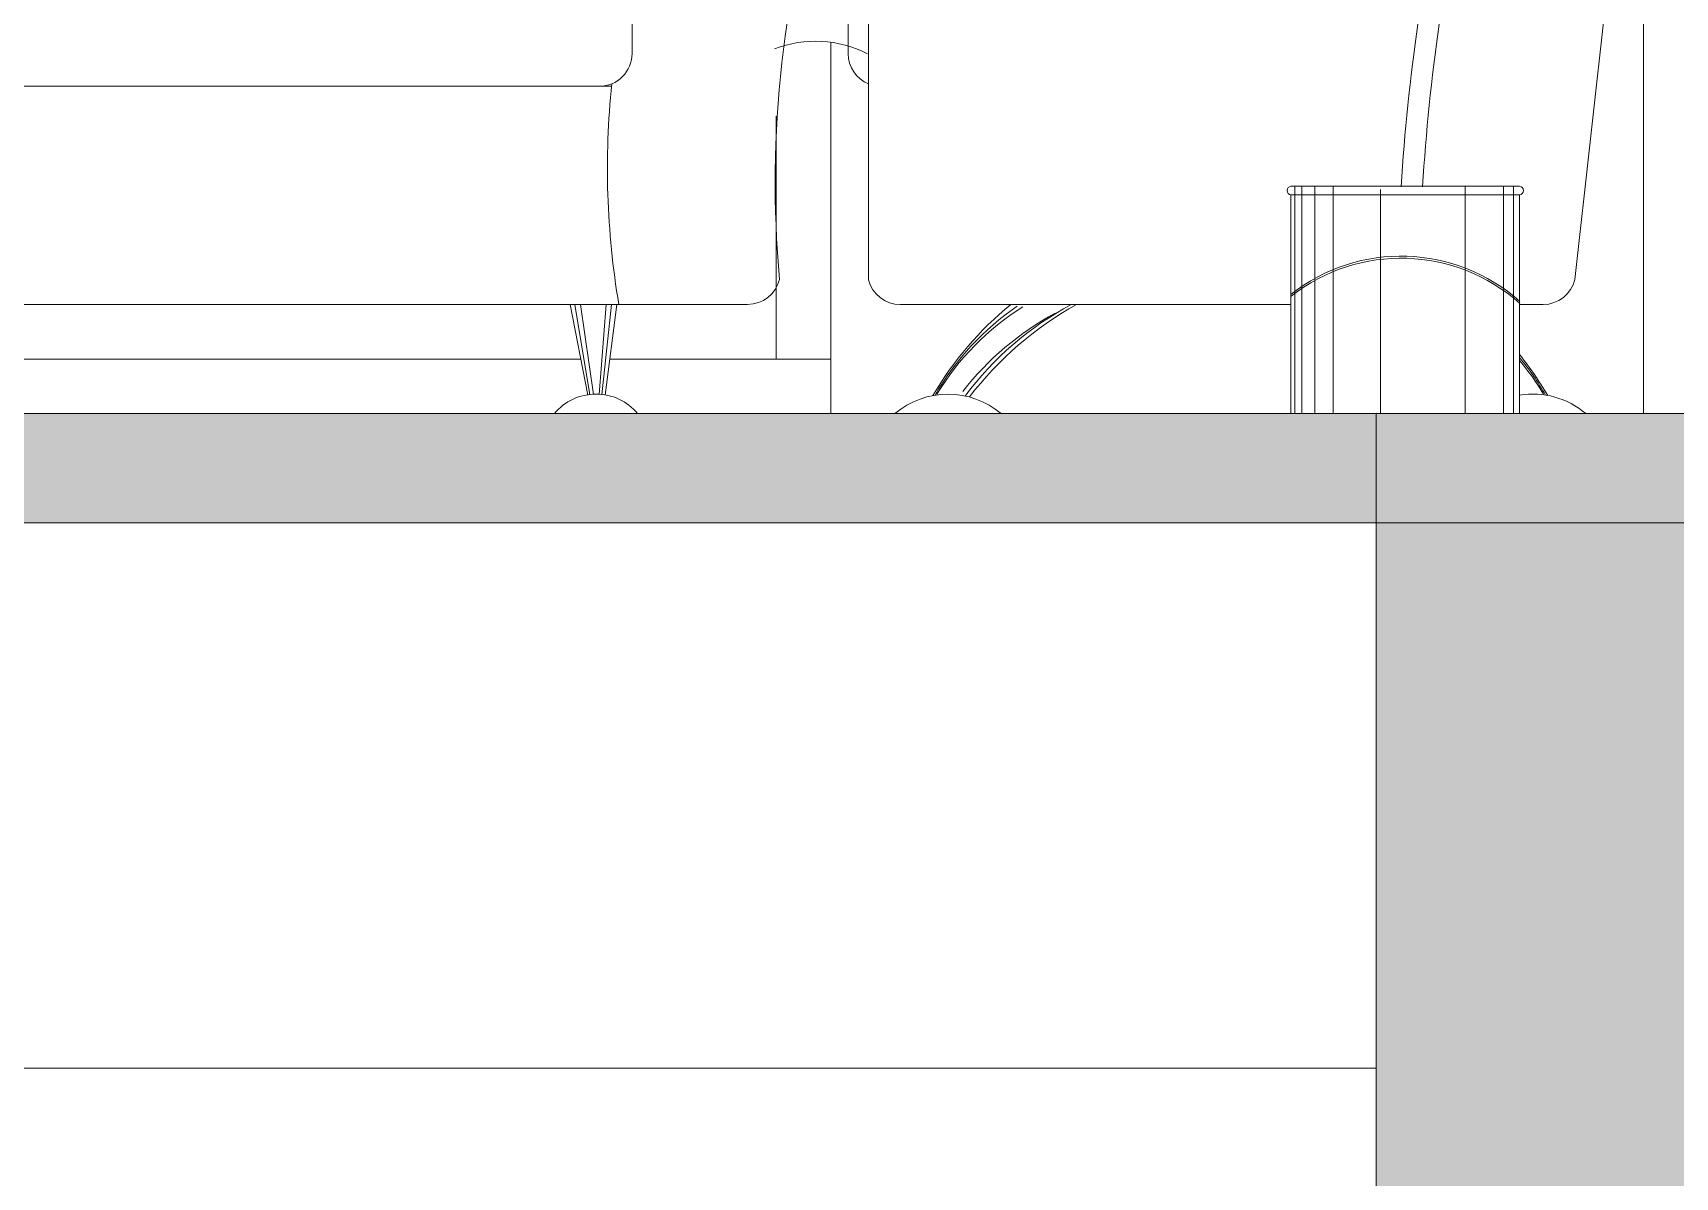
# Model space of a CAD drawing. Header units: millimetres. Extents: x -51 to 151, y -74 to 104.
# Drawn here: x 93.035 to 94.54, y -58.547 to -57.498 of the extents above; entities that cross this region are included whole.
import ezdxf

# ---------------------------------------------------------------- set-up
doc = ezdxf.new("R2010")
doc.units = ezdxf.units.MM
doc.header["$LTSCALE"] = 15
doc.layers.add('JJ2', color=3, linetype='Continuous')
doc.layers.add('PH', color=8, linetype='Continuous')

# ---------------------------------------------------------------- blocks, each defined once
blk = doc.blocks.new('dfgh')
at = {"layer": 'PH', "lineweight": 0}
blk.add_arc((716436.2, -40202.1), 104.2, 68.8491, 117.2176, dxfattribs=at)
blk = doc.blocks.new('errt')
at = {"color": 252, "linetype": 'Continuous', "lineweight": 0}
for p, q in [((716472.3, -40066.7), (716472.3, -40289.4)), ((716422.3, -40289.4), (716624.9, -40289.4)), ((716651.5, -40289.4), (717901.9, -40289.4)), ((719022.3, -40339.4), (716422.3, -40339.4))]:
    blk.add_line(p, q, dxfattribs=at)
blk.add_lwpolyline([(716422.3, -39998.8), (716422.3, -40339.4), (719022.3, -40339.4), (719022.3, -39998.8)], dxfattribs=at)
blk.add_blockref('dfgh', (0, 100), dxfattribs=at)
blk = doc.blocks.new('sf')
at = {"color": 43, "lineweight": 5}
for p, q in [((17714.8, 470560.5), (18114.8, 470560.5)), ((17714.8, 470162.6), (17714.8, 470545.5)), ((17714.8, 470545.5), (18114.8, 470545.5)), ((17725.4, 470162.6), (17725.4, 470560.5)), ((17743, 470162.6), (17743, 470560.5)), ((17810, 470162.6), (17810, 470560.5)), ((17958.1, 470162.6), (17958.1, 470554.5)), ((18041, 470162.6), (18041, 470560.5)), ((18072.7, 470162.6), (18072.7, 470560.5)), ((18095.6, 470162.6), (18095.6, 470560.5)), ((18107.9, 470162.6), (18107.9, 470560.5)), ((18114.8, 470545.5), (18114.8, 470162.6)), ((18114.8, 470162.6), (17714.8, 470162.6))]:
    blk.add_line(p, q, dxfattribs=at)
for centre, radius, start, end in [((14315, 470338.5), 3576.4, 3.5464, 8.1291), ((14352.4, 470338.5), 3576.4, 3.5464, 8.1291), ((17715.7, 470553), 7.55, 96.4136, 263.5864), ((18114, 470553), 7.55, 276.4136, 83.5864), ((17921.9, 470126.5), 311.7, 51.8364, 131.7408), ((17921.9, 470122.9), 311.7, 51.8364, 131.7408)]:
    blk.add_arc(centre, radius, start, end, dxfattribs=at)
blk = doc.blocks.new('elevation sofa')
at = {"layer": 'JJ2', "color": 4, "lineweight": 5}
for p, q in [((715675, -15128.1), (715740.2, -15716.5)), ((716387.8, -15306.3), (716387.7, -15716.5)), ((716604.4, -15444), (716604.4, -15509.2)), ((717246, -15539.3), (716622.9, -15539.2)), ((715790.6, -15739.3), (715769.3, -15739.3)), ((716358.6, -15739.4), (716000.2, -15739.3)), ((718053.5, -15739.4), (716498.5, -15739.2))]:
    blk.add_line(p, q, dxfattribs=at)
at = {"layer": 'JJ2', "color": 137, "lineweight": 5}
for p, q in [((716406.3, -15444.1), (716406.3, -15509.4)), ((716618.4, -15739.2), (716629, -15822.5)), ((716661.1, -15739.3), (716644.9, -15822.4)), ((715730.2, -15839.3), (715790.9, -15839.3)), ((716363.6, -15839.4), (716266, -15839.4)), ((716599.4, -15839.2), (716675.6, -15839.3))]:
    blk.add_line(p, q, dxfattribs=at)
at = {"layer": 'JJ2', "color": 251, "lineweight": 5}
for p, q in [((716623.4, -15739.2), (716632.2, -15822)), ((716628.2, -15739.2), (716634.5, -15821.8)), ((716651.7, -15739.3), (716639.9, -15821.7)), ((716656.8, -15739.3), (716643.2, -15822.1))]:
    blk.add_line(p, q, dxfattribs=at)
at = {"layer": 'JJ2', "color": 4, "lineweight": 5}
for centre, radius, start, end in [((715469.6, -15628.3), 1003.6, 354.9634, 17.674), ((716634.4, -15509.2), 30, 179.9945, 269.9945), ((715874.5, -15614.3), 752.5, 350.4386, 5.8949), ((715769.3, -15709.3), 30, 193.7773, 269.9945), ((716358.6, -15709.4), 30, 269.9945, 346.2117), ((716498.5, -15709.2), 30, 193.7773, 269.9945)]:
    blk.add_arc(centre, radius, start, end, dxfattribs=at)
at = {"layer": 'JJ2', "color": 137, "lineweight": 5}
for centre, radius, start, end in [((716376.3, -15509.4), 30, 292.5047, 359.9945), ((716039.9, -16020.2), 321.9, 37.5386, 60.7645), ((716059, -15981.1), 312.7, 30.4195, 50.634), ((716034.7, -15981.1), 312.7, 141.2775, 149.5695), ((715779, -15896.9), 75.5, 80.9225, 130.252), ((716314.8, -15897), 75.5, 49.737, 130.252), ((716637.5, -15870.9), 49.5, 39.7316, 140.2574)]:
    blk.add_arc(centre, radius, start, end, dxfattribs=at)
at = {"layer": 'JJ2', "color": 251, "lineweight": 5}
for centre, radius, start, end in [((716065.7, -15995.7), 290.2, 36.4666, 62.0112), ((716116.1, -15948), 244.2, 31.2107, 57.7715), ((716110.7, -15946.3), 249, 29.8441, 55.6217), ((716088.2, -15984.7), 269.9, 37.8843, 61.5745), ((715983.1, -15946.3), 249, 140.5794, 150.1449), ((715977.7, -15948), 244.2, 139.961, 148.7783)]:
    blk.add_arc(centre, radius, start, end, dxfattribs=at)

msp = doc.modelspace()

# ---------------------------------------------------------------- hatches: boundary and pattern name
at = {"linetype": 'Continuous', "lineweight": 13}
h = msp.add_hatch(color=256, dxfattribs=at)
h.dxf.hatch_style = 1
h.paths.add_polyline_path([(69.2663, -57.8473), (69.2663, -57.9473), (100.8663, -57.9473), (100.8663, -58.0473), (100.8663, -57.8473)])
h = msp.add_hatch(color=256, dxfattribs=at)
h.dxf.hatch_style = 1
h.paths.add_polyline_path([(94.2663, -58.6473), (94.8663, -58.6473), (94.8663, -57.8473), (94.2663, -57.8473)])

# ---------------------------------------------------------------- linework, layer by layer
for points in [[(94.5113, -55.1473), (94.5113, -57.8473)], [(69.2663, -57.8473), (100.8663, -57.8473)], [(100.8663, -57.9473), (69.2663, -57.9473)], [(88.8663, -58.4473), (94.2663, -58.4473)]]:
    msp.add_lwpolyline(points, dxfattribs=at)
msp.add_lwpolyline([(94.2663, -58.6473), (94.8663, -58.6473), (94.8663, -57.8473), (94.2663, -57.8473)], close=True, dxfattribs=at)

# ---------------------------------------------------------------- block references
at = {"linetype": 'Continuous', "lineweight": 13, "xscale": -0.001, "yscale": 0.001, "zscale": 0.001}
for name, p in [('errt', (810.1886, -17.5079)), ('elevation sofa', (810.1886, -42.0079))]:
    msp.add_blockref(name, p, dxfattribs=at)
at = {"lineweight": 5, "xscale": -0.0005240255359560251, "yscale": 0.0005240255359560251, "zscale": 0.0005240255359560251}
msp.add_blockref('sf', (103.6807, -304.2245), dxfattribs=at)

doc.saveas('drawing.dxf')
